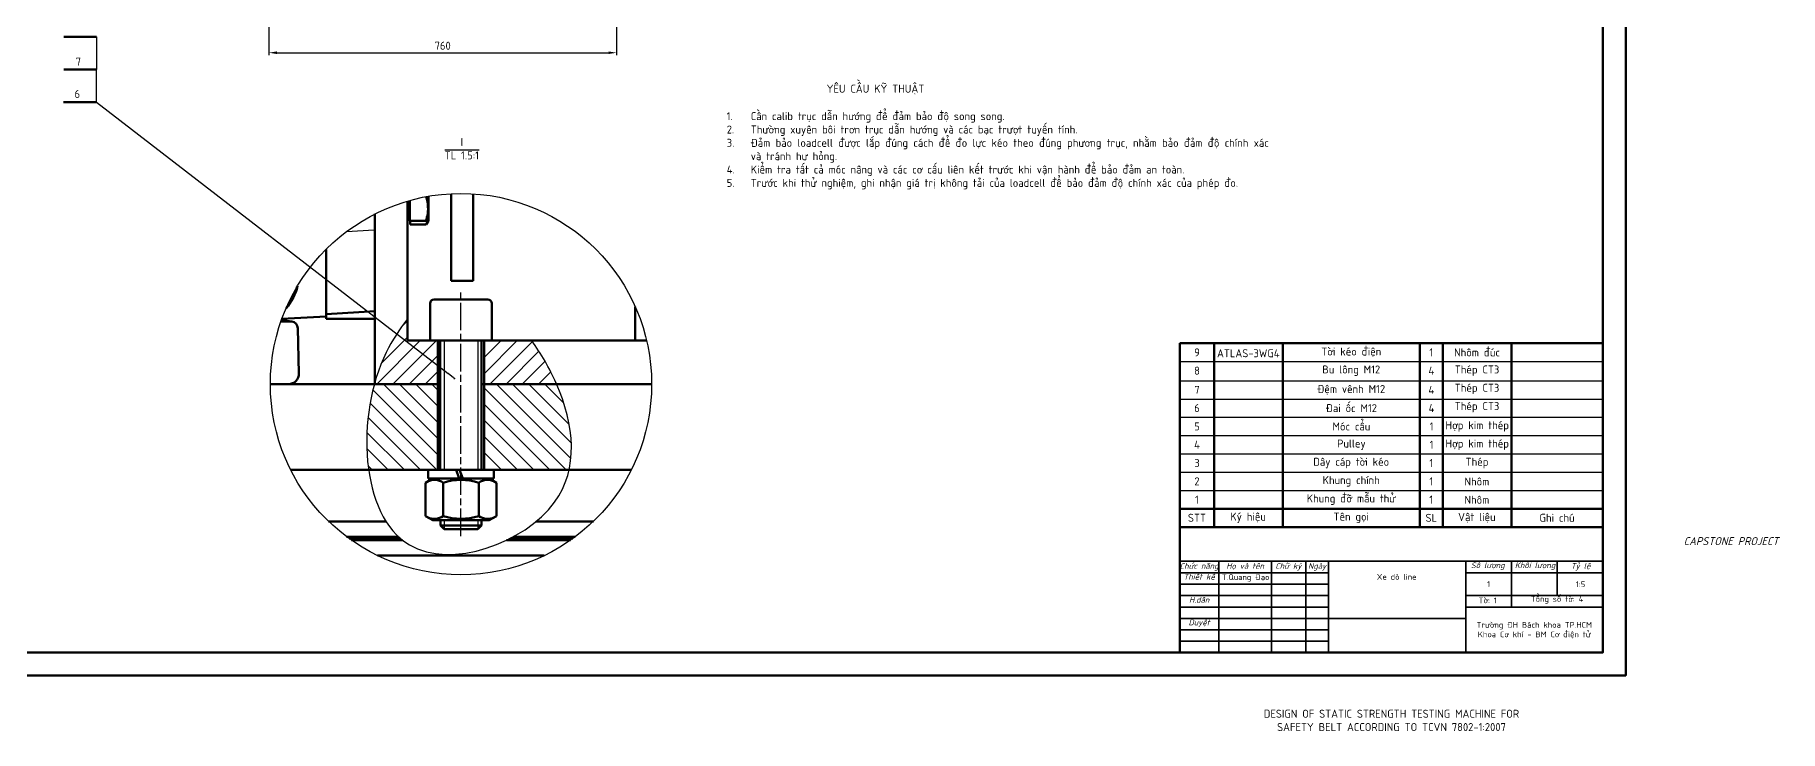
# Model space of a CAD drawing. Header units: millimetres. Extents: x 32504 to 36677, y 41990 to 42879.
# Drawn here: x 32997 to 33761, y 41990 to 42294 of the extents above; entities that cross this region are included whole.
import ezdxf

# ---------------------------------------------------------------- set-up
doc = ezdxf.new("R2010")
doc.units = ezdxf.units.MM
doc.linetypes.add('AM_ISO08W050', pattern=[18, 12, -1.5, 3, -1.5])
for name, color, linetype, lineweight in [('A.Net Dam Co Ban', 7, 'Continuous', 50), ('AM_0', 7, 'Continuous', 50), ('AM_0N', 7, 'Continuous', 50), ('AM_4N', 3, 'Continuous', 25), ('AM_5', 3, 'Continuous', 25), ('Chữ', 2, 'Continuous', 25), ('Duong_dam', 7, 'Continuous', 50), ('Duong_manh', 7, 'Continuous', 25), ('Duong_tam', 4, 'AM_ISO08W050', 25), ('Manh', 80, 'Continuous', 25), ('Net_dam', 7, 'Continuous', 50), ('Net_manh', 3, 'Continuous', 25), ('Nét đậm', 7, 'Continuous', 50)]:
    doc.layers.add(name, color=color, linetype=linetype, lineweight=lineweight)
doc.styles.add('TCVN', font='tcvn7284-2003i.ttf')
doc.styles.add('TCVN 7284', font='tcvn7284-2003i.ttf', dxfattribs={"height": 3.5})
doc.styles.add('TCVN7284', font='tcvn7284-2003i.ttf', dxfattribs={"height": 3.5})
doc.dimstyles.new('TCVN$0', dxfattribs={"dimtxt": 3.5, "dimasz": 3.5, "dimexe": 1, "dimexo": 1, "dimgap": 1.3, "dimtad": 1, "dimdsep": 46, "dimtxsty": 'TCVN', "dimcen": 0, "dimclrd": 3, "dimclre": 3, "dimclrt": 2, "dimadec": 0, "dimazin": 2, "dimtp": 0.1, "dimtm": 0.1, "dimtfac": 0.71, "dimtmove": 0, "dimatfit": 3, "dimfxl": 1, "dimtfill": 1, "dimlwd": 25, "dimlwe": 25, "dimarcsym": 1})

# ---------------------------------------------------------------- blocks, each defined once
blk = doc.blocks.new('*D37')
at = {"layer": 'Defpoints', "color": 0, "transparency": 16777216}
for p in [(33099.79, 42301.63), (33251.86, 42301.63), (33251.86, 42286.63)]:
    blk.add_point(p, dxfattribs=at)
at = {"layer": 'Net_dam', "color": 3, "linetype": 'ByBlock', "lineweight": 25, "transparency": 16777216}
for p, q in [((33099.79, 42300.63), (33099.79, 42285.63)), ((33251.86, 42300.63), (33251.86, 42285.63)), ((33103.29, 42286.63), (33248.36, 42286.63))]:
    blk.add_line(p, q, dxfattribs=at)
at = {"layer": 'Net_dam', "color": 3, "transparency": 16777216}
for points in [[(33103.29, 42287.21), (33103.29, 42286.05), (33099.79, 42286.63)], [(33248.36, 42287.21), (33248.36, 42286.05), (33251.86, 42286.63)]]:
    blk.add_solid(points, dxfattribs=at)
at = {"layer": 'Net_dam', "color": 2, "transparency": 16777216, "insert": (33175.82, 42289.7), "char_height": 3.5, "attachment_point": 5, "style": 'TCVN', "bg_fill": 3, "box_fill_scale": 1.1, "bg_fill_color": 256, "bg_fill_true_color": 13158600, "bg_fill_transparency": 0}
blk.add_mtext('760', dxfattribs=at)

msp = doc.modelspace()

# ---------------------------------------------------------------- hatches: boundary and pattern name
at = {"layer": 'AM_5'}
h = msp.add_hatch(color=256, dxfattribs=at)
edge = h.paths.add_edge_path(flags=0)
edge.add_arc((33180.9499, 42144.1947), 0.4375, 0, 360)
at = {"layer": 'Manh'}
h = msp.add_hatch(dxfattribs=at)
h.set_pattern_fill('_U', color=256, scale=5, angle=45, pattern_type=0)
h.set_pattern_definition([(45, (40523.541, 68369.7487), (-3.5355339, 3.5355339), [])])
edge = h.paths.add_edge_path()
edge.add_line((33173.705, 42149.7851), (33155.7311, 42163.6541))
edge.add_spline(control_points=[(33155.7311, 42163.6541), (33154.0379, 42161.0768), (33150.2945, 42154.643), (33147.5047, 42147.2025), (33146.2088, 42142.6356)], knot_values=[1.07341401, 1.07341401, 1.07341401, 1.07341401, 2.30170813, 4.04721655, 4.04721655, 4.04721655, 4.04721655], degree=3, periodic=0)
edge.add_line((33146.2088, 42142.6356), (33146.2088, 42141.7138))
edge.add_line((33146.2088, 42141.7138), (33173.705, 42141.7138))
edge.add_line((33173.705, 42141.7138), (33173.705, 42149.7851))
edge = h.paths.add_edge_path()
edge.add_spline(control_points=[(33225.6119, 42141.7138), (33225.5459, 42141.8653), (33222.6419, 42148.4792), (33218.926, 42155.0247), (33214.7982, 42160.7638)], knot_values=[32.42039319, 32.42039319, 32.42039319, 32.42039319, 32.48722094, 35.33809378, 35.33809378, 35.33809378, 35.33809378], degree=3, periodic=0)
edge.add_line((33214.7982, 42160.7638), (33193.955, 42160.7638))
edge.add_line((33193.955, 42160.7638), (33193.955, 42141.7138))
edge.add_line((33193.955, 42141.7138), (33225.6119, 42141.7138))
edge = h.paths.add_edge_path()
edge.add_line((33173.705, 42160.7759), (33170.33, 42160.7759))
edge.add_line((33170.33, 42160.7759), (33170.176, 42160.7759))
edge.add_line((33170.176, 42160.7759), (33170.0091, 42160.7759))
edge.add_line((33170.0091, 42160.7759), (33160.5307, 42160.7759))
edge.add_line((33160.5307, 42160.7759), (33160.4963, 42160.7759))
edge.add_line((33160.4963, 42160.7759), (33160.4963, 42160.7956))
edge.add_line((33160.4963, 42160.7956), (33160.4963, 42170.2888))
edge.add_spline(control_points=[(33160.4963, 42170.2888), (33158.8027, 42168.0976), (33157.2108, 42165.9064), (33155.7311, 42163.6541)], knot_values=[0, 0, 0, 0, 1.07341401, 1.07341401, 1.07341401, 1.07341401], degree=3, periodic=0)
edge.add_line((33155.7311, 42163.6541), (33173.705, 42149.7851))
edge.add_line((33173.705, 42149.7851), (33173.705, 42160.7759))
h = msp.add_hatch(dxfattribs=at)
h.set_pattern_fill('_U', color=256, scale=5, angle=315, pattern_type=0)
h.set_pattern_definition([(315, (40523.541, 68369.7487), (3.5355339, 3.5355339), [])])
edge = h.paths.add_edge_path()
edge.add_line((33173.705, 42141.7138), (33145.9526, 42141.7138))
edge.add_spline(control_points=[(33145.9526, 42141.7138), (33142.6652, 42129.6336), (33141.7477, 42116.2409), (33143.4403, 42104.2138)], knot_values=[4.16432921, 4.16432921, 4.16432921, 4.16432921, 8.75520963, 8.75520963, 8.75520963, 8.75520963], degree=3, periodic=0)
edge.add_line((33143.4403, 42104.2138), (33173.705, 42104.2138))
edge.add_line((33173.705, 42104.2138), (33173.705, 42141.7138))
edge = h.paths.add_edge_path()
edge.add_spline(control_points=[(33231.1244, 42104.2138), (33233.717, 42115.8551), (33231.1991, 42128.903), (33225.6119, 42141.7138)], knot_values=[26.77019781, 26.77019781, 26.77019781, 26.77019781, 32.42039319, 32.42039319, 32.42039319, 32.42039319], degree=3, periodic=0)
edge.add_line((33225.6119, 42141.7138), (33193.955, 42141.7138))
edge.add_line((33193.955, 42141.7138), (33193.955, 42104.2138))
edge.add_line((33193.955, 42104.2138), (33198.23, 42104.2138))
edge.add_line((33198.23, 42104.2138), (33231.1244, 42104.2138))

# ---------------------------------------------------------------- linework, layer by layer
at = {"layer": 'AM_0'}
msp.add_line((33498.3347, 42079.2103), (33498.3347, 42024.3719), dxfattribs=at)
at = {"layer": 'AM_0N'}
for p, q in [((33170.33, 42176.9759), (33170.33, 42160.7759)), ((33172.13, 42178.7759), (33195.53, 42178.7759)), ((33197.33, 42176.9759), (33197.33, 42160.7759)), ((33170.33, 42160.7759), (33174.83, 42160.7759)), ((33174.83, 42160.7759), (33192.83, 42160.7759)), ((33192.83, 42160.7759), (33197.33, 42160.7759)), ((33192.83, 42160.7638), (33192.83, 42104.2138)), ((33169.43, 42104.2138), (33169.43, 42100.4638)), ((33181.7151, 42104.2138), (33169.43, 42104.2138)), ((33183.08, 42100.4638), (33181.7151, 42104.2138)), ((33198.23, 42104.2138), (33183.2151, 42104.2138)), ((33184.58, 42100.4638), (33183.2151, 42104.2138)), ((33198.23, 42100.4638), (33198.23, 42104.2138)), ((33168.2375, 42098.6061), (33171.455, 42100.4638)), ((33168.2375, 42098.6061), (33168.2375, 42084.0214)), ((33183.08, 42100.4638), (33169.43, 42100.4638)), ((33196.205, 42100.4638), (33171.455, 42100.4638)), ((33176.0337, 42098.6061), (33176.0337, 42084.0214)), ((33198.23, 42100.4638), (33184.58, 42100.4638)), ((33191.6262, 42098.6061), (33191.6262, 42084.0214)), ((33199.4225, 42098.6061), (33196.205, 42100.4638)), ((33199.4225, 42098.6061), (33199.4225, 42084.0214)), ((33168.2375, 42084.0214), (33171.455, 42082.1638)), ((33191.2197, 42082.1638), (33171.455, 42082.1638)), ((33174.83, 42082.1638), (33174.83, 42079.8741)), ((33196.205, 42082.1638), (33191.2197, 42082.1638)), ((33192.83, 42082.1638), (33192.83, 42079.8741)), ((33199.4225, 42084.0214), (33196.205, 42082.1638)), ((33176.4403, 42078.2638), (33174.83, 42079.8741)), ((33174.83, 42079.8741), (33192.83, 42079.8741)), ((33176.4403, 42078.2638), (33191.2197, 42078.2638)), ((33192.83, 42079.8741), (33191.2197, 42078.2638))]:
    msp.add_line(p, q, dxfattribs=at)
for centre, radius, start, end in [((33172.13, 42176.9759), 1.8, 90, 180), ((33195.53, 42176.9759), 1.8, 0, 90), ((33172.1356, 42092.9213), 6.893, 55.5615306, 115.5615306), ((33183.83, 42074.0545), 25.7598, 72.3830312, 107.6169688), ((33195.5243, 42092.9213), 6.893, 64.4384694, 124.4384694), ((33172.1356, 42089.7063), 6.893, 244.4384694, 304.4384694), ((33183.83, 42108.5731), 25.7598, 252.3830312, 287.6169688), ((33195.5243, 42089.7063), 6.893, 235.5615306, 295.5615306)]:
    msp.add_arc(centre, radius, start, end, dxfattribs=at)
at = {"layer": 'AM_4N'}
for p, q in [((33176.4403, 42160.7638), (33176.4403, 42104.2138)), ((33191.2197, 42160.7638), (33191.2197, 42104.2138)), ((33176.4403, 42082.1638), (33176.4403, 42078.2638)), ((33191.2197, 42082.1638), (33191.2197, 42078.2638))]:
    msp.add_line(p, q, dxfattribs=at)
at = {"layer": 'AM_5'}
for p, q in [((33024.3904, 42293.5639), (33024.3904, 42279.2817)), ((33024.3904, 42264.9995), (33024.3904, 42279.2817)), ((33024.3904, 42264.9995), (33178.1789, 42146.3329)), ((33498.2903, 42159.5975), (33683.2903, 42159.5975)), ((33498.2903, 42151.5975), (33683.2903, 42151.5975)), ((33180.6035, 42144.462), (33178.1789, 42146.3329)), ((33498.2903, 42143.2103), (33683.2903, 42143.2103)), ((33498.2903, 42135.2103), (33683.2903, 42135.2103)), ((33498.2903, 42127.2103), (33683.2903, 42127.2103)), ((33498.2903, 42119.2103), (33683.2903, 42119.2103)), ((33498.2903, 42111.2103), (33683.2903, 42111.2103)), ((33498.2903, 42103.2103), (33683.2903, 42103.2103)), ((33498.2903, 42095.2103), (33683.2903, 42095.2103))]:
    msp.add_line(p, q, dxfattribs=at)
at = {"layer": 'AM_5', "color": 3}
msp.add_line((33024.3904, 42264.9995), (33010.0086, 42264.9995), dxfattribs=at)
at = {"layer": 'Duong_dam', "lineweight": 50}
for p, q in [((33613.3347, 42159.5975), (33613.3347, 42079.2103)), ((33643.3347, 42079.2103), (33643.3347, 42159.5975)), ((33498.2903, 42087.2103), (33513.235, 42087.2103)), ((33613.3347, 42087.2103), (33613.3347, 42079.2103)), ((33643.3347, 42079.2103), (33643.3347, 42087.2103)), ((33498.3347, 42079.2103), (33683.3347, 42079.2103)), ((33498.3347, 42079.2103), (33683.3347, 42079.2103)), ((33498.3347, 42079.2103), (33683.3347, 42079.2103)), ((33498.3347, 42079.2103), (33683.3347, 42079.2103))]:
    msp.add_line(p, q, dxfattribs=at)
at = {"layer": 'Duong_dam', "color": 7}
msp.add_line((33683.3347, 42123.8219), (33683.3347, 42079.3719), dxfattribs=at)
at = {"layer": 'Duong_dam'}
for p, q in [((33513.235, 42087.2103), (33543.235, 42087.2103)), ((33543.235, 42087.2103), (33603.2903, 42087.2103)), ((33603.2903, 42087.2103), (33613.2903, 42087.2103)), ((33613.2903, 42087.2103), (33643.2903, 42087.2103)), ((33643.2903, 42087.2103), (33683.2903, 42087.2103))]:
    msp.add_line(p, q, dxfattribs=at)
at = {"layer": 'Duong_dam', "lineweight": 35}
for p, q in [((33498.3347, 42064.2545), (33683.3347, 42064.2545)), ((33498.3347, 42059.2545), (33563.3347, 42059.2545)), ((33515.3347, 42024.3719), (33515.3347, 42064.2545)), ((33538.3347, 42024.3719), (33538.3347, 42064.2545)), ((33553.3347, 42024.3719), (33553.3347, 42064.2545)), ((33563.3347, 42024.3719), (33563.3347, 42064.2545)), ((33623.3347, 42024.3719), (33623.3347, 42064.2545)), ((33623.3347, 42044.2545), (33683.3347, 42044.2545)), ((33563.3347, 42039.2545), (33623.3347, 42039.2545))]:
    msp.add_line(p, q, dxfattribs=at)
at = {"layer": 'Duong_manh', "lineweight": 35}
for p, q in [((33623.3347, 42059.2545), (33683.3347, 42059.2545)), ((33643.3347, 42044.2545), (33643.3347, 42064.2545)), ((33663.3347, 42064.2545), (33663.3347, 42049.2545)), ((33498.3347, 42054.2545), (33563.3347, 42054.2545)), ((33498.3347, 42049.2545), (33563.3347, 42049.2545)), ((33498.3347, 42044.2545), (33563.3347, 42044.2545)), ((33623.3347, 42049.2545), (33683.3347, 42049.2545)), ((33498.3347, 42039.2545), (33563.3347, 42039.2545)), ((33498.3347, 42034.2545), (33563.3347, 42034.2545)), ((33498.3347, 42029.2545), (33563.3347, 42029.2545))]:
    msp.add_line(p, q, dxfattribs=at)
at = {"layer": 'Duong_tam'}
msp.add_line((33183.83, 42075.2638), (33183.83, 42181.7759), dxfattribs=at)
at = {"layer": 'Net_dam'}
for p, q in [((33010.1082, 42293.5639), (33024.3904, 42293.5639)), ((33010.1082, 42279.2817), (33024.3904, 42279.2817)), ((33024.3904, 42264.9995), (33010.0166, 42264.9995)), ((33160.4963, 42170.2888), (33160.4963, 42221.7704)), ((33161.4611, 42213.1513), (33161.4585, 42222.0446)), ((33169.4469, 42222.064), (33169.5722, 42223.8669)), ((33169.5722, 42223.8669), (33169.5716, 42223.8735)), ((33169.5722, 42223.8736), (33169.5722, 42223.8669)), ((33169.5832, 42223.8669), (33169.5832, 42223.8756)), ((33189.1525, 42224.9316), (33189.1525, 42186.9313)), ((33146.2088, 42216.1327), (33146.2088, 42141.7138)), ((33160.5092, 42215.5149), (33161.4604, 42215.5149)), ((33160.5117, 42214.2228), (33161.4608, 42214.2228)), ((33161.4611, 42213.1513), (33168.4812, 42213.1513)), ((33161.6005, 42211.4936), (33161.599, 42213.1513)), ((33161.6005, 42211.4936), (33168.6206, 42211.4936)), ((33168.6206, 42211.4936), (33169.5777, 42213.1513)), ((33168.6206, 42211.4936), (33169.3392, 42213.1513)), ((33169.4427, 42213.6293), (33169.5749, 42214.5869)), ((33169.5749, 42214.5869), (33169.4446, 42215.3231)), ((33189.1525, 42186.9313), (33179.5885, 42186.9313)), ((33146.2471, 42173.6155), (33124.8173, 42172.2772)), ((33260.03, 42160.7638), (33260.03, 42175.5825)), ((33105.07, 42169.1071), (33109.8712, 42169.1071)), ((33105.5065, 42170.3315), (33124.861, 42171.3458)), ((33112.9146, 42146.3262), (33112.4174, 42166.2164)), ((33160.511, 42170.2888), (33160.4963, 42170.2888)), ((33160.4963, 42160.7956), (33160.4963, 42170.2888)), ((33160.5307, 42170.2888), (33160.5307, 42170.2691)), ((33160.4963, 42160.7956), (33160.4963, 42160.7759)), ((33160.4963, 42160.7759), (33160.5307, 42160.7759)), ((33170.0091, 42160.7759), (33160.5307, 42160.7759)), ((33170.1613, 42160.7759), (33170.0091, 42160.7759)), ((33170.33, 42160.7759), (33170.176, 42160.7759)), ((33173.705, 42160.7638), (33173.705, 42104.2138)), ((33174.7495, 42160.7638), (33174.7495, 42104.2138)), ((33184.2696, 42160.7638), (33265.0126, 42160.7638)), ((33193.955, 42160.7638), (33193.955, 42104.2138)), ((33265.0126, 42160.7638), (33260.03, 42160.7638)), ((33100.4421, 42141.7138), (33173.705, 42141.7138)), ((33100.4421, 42141.7138), (33173.705, 42141.7138)), ((33100.4421, 42141.7138), (33174.7495, 42141.7138)), ((33192.83, 42141.7138), (33267.2178, 42141.7138)), ((33193.955, 42141.7138), (33267.2178, 42141.7138)), ((33109.3499, 42104.2138), (33258.31, 42104.2138)), ((33169.43, 42104.2138), (33183.83, 42104.2138)), ((33125.9203, 42081.7138), (33151.0191, 42081.7138)), ((33216.7873, 42081.7138), (33241.7396, 42081.7138)), ((33133.811, 42074.9932), (33156.4953, 42074.9932)), ((33134.8679, 42074.2138), (33157.3651, 42074.2138)), ((33135.9609, 42073.4343), (33158.3128, 42073.4343)), ((33203.7086, 42073.4343), (33231.6991, 42073.4343)), ((33205.2901, 42074.2138), (33232.792, 42074.2138)), ((33206.7744, 42074.9932), (33233.8489, 42074.9932)), ((33147.3809, 42066.7138), (33220.279, 42066.7138))]:
    msp.add_line(p, q, dxfattribs=at)
for points in [[(32504.3347, 42014.3719), (32504.3347, 42855.3719), (33693.3347, 42855.3719), (33693.3347, 42014.3719), (32504.3347, 42014.3719)], [(32524.3347, 42024.3719), (32524.3347, 42845.3719), (33683.3347, 42845.3719), (33683.3347, 42024.3719)]]:
    msp.add_lwpolyline(points, close=True, dxfattribs=at)
for points in [[(33179.5885, 42186.9313), (33179.5885, 42212.8145), (33179.5844, 42217.362), (33179.5804, 42222.3617), (33179.5785, 42224.9932)], [(33160.5092, 42215.5149), (33160.5082, 42216.9116), (33160.5075, 42218.7125), (33160.5069, 42220.8129), (33160.5068, 42221.7735)], [(33169.436, 42223.8499), (33169.436, 42222.4682), (33169.4362, 42221.0935), (33169.4364, 42219.7662), (33169.4367, 42218.5091)], [(33169.4463, 42218.5091), (33169.4466, 42219.7662), (33169.4468, 42221.0935), (33169.447, 42222.4682), (33169.447, 42223.8518)], [(33169.5722, 42223.8669), (33169.5722, 42222.4682), (33169.5724, 42221.0935), (33169.5726, 42219.7662), (33169.5729, 42218.5091), (33169.5733, 42217.3436), (33169.5738, 42216.2898), (33169.5743, 42215.3656), (33169.5749, 42214.5869)], [(33169.5805, 42214.5869), (33169.5811, 42215.3656), (33169.5816, 42216.2898), (33169.5821, 42217.3436), (33169.5825, 42218.5091), (33169.5828, 42219.7662), (33169.583, 42221.0935), (33169.5832, 42222.4682), (33169.5832, 42223.8669)], [(33169.5749, 42214.5869), (33169.5756, 42213.9669), (33169.5763, 42213.5164), (33169.577, 42213.2429), (33169.5777, 42213.1513), (33169.5784, 42213.2429), (33169.5791, 42213.5164), (33169.5798, 42213.9669), (33169.5805, 42214.5869)], [(33124.8173, 42172.2772), (33124.8133, 42176.0798), (33124.8093, 42180.2125), (33124.8055, 42184.6676), (33124.8018, 42189.437), (33124.7982, 42194.512), (33124.7946, 42199.8831), (33124.7942, 42200.6061)], [(33109.8712, 42169.1071), (33105.606, 42169.7171), (33105.2986, 42169.7558)]]:
    msp.add_lwpolyline(points, dxfattribs=at)
for centre, radius, start, end in [((35131.3488, 42217.5812), 1961.9123, 179.9729032, 180.1293731), ((31207.5342, 42217.5812), 1961.9123, 359.8706269, 0.0270968), ((33307.4626, 42215.1515), 146.9539, 179.8583058, 180.3620688), ((33089.2261, 42190.3472), 23.8125, 319.4196363, 346.1672297), ((33089.0584, 42190.3472), 23.8125, 320.7335333, 344.9358071), ((33109.4183, 42166.1415), 3, 1.4320962, 81.3185145), ((33108.4161, 42146.2138), 4.5, 270, 1.4320962)]:
    msp.add_arc(centre, radius, start, end, dxfattribs=at)
for points, knots in [([(33168.4812, 42213.1513), (33168.7899, 42214.1754), (33169.3204, 42215.9351), (33169.4024, 42217.7503), (33169.4367, 42218.5091)], [0, 0, 0, 0, 0.58195238, 1, 1, 1, 1]), ([(33169.4367, 42218.5091), (33169.38, 42219.4808), (33169.2776, 42221.2342), (33168.7673, 42222.9311), (33168.5338, 42223.6867)], [0, 0, 0, 0, 0.535251051, 0.965771497, 0.965771497, 0.965771497, 0.965771497]), ([(33169.4415, 42213.1513), (33169.3845, 42213.1513), (33169.278, 42213.1513), (33168.734, 42213.1513), (33168.4812, 42213.1513)], [0, 0, 0, 0, 0.53525105, 1, 1, 1, 1]), ([(33107.3699, 42174.9912), (33108.0655, 42175.8122), (33109.4789, 42177.7149), (33111.1615, 42180.9621), (33112.0256, 42183.4274), (33112.3081, 42184.5875)], [0.759784716, 0.759784716, 0.759784716, 0.759784716, 0.816251791, 0.878199496, 0.926502711, 0.926502711, 0.926502711, 0.926502711]), ([(33112.1383, 42184.3029), (33112.0252, 42183.8787), (33111.5496, 42182.2898), (33110.5291, 42179.7717), (33109.0081, 42177.1702), (33107.9321, 42175.7361), (33107.4309, 42175.131)], [0.077596458, 0.077596458, 0.077596458, 0.077596458, 0.095543448, 0.146403275, 0.195915924, 0.237067225, 0.237067225, 0.237067225, 0.237067225]), ([(33124.8173, 42172.2781), (33124.8188, 42171.6994), (33124.8217, 42170.5418), (33124.8247, 42170.3731), (33124.8262, 42170.2888)], [0, 0, 0, 0, 0.4998341, 1, 1, 1, 1]), ([(33124.8262, 42170.2888), (33128.8273, 42170.2888), (33135.9554, 42170.2888), (33143.0823, 42170.2888), (33146.2088, 42170.2888)], [0, 0, 0, 0, 0.56130295, 1, 1, 1, 1])]:
    msp.add_open_spline(points, degree=3, knots=knots, dxfattribs=at)
at = {"layer": 'Net_manh'}
msp.add_line((33133.8485, 42208.4625), (33145.7409, 42209.2281), dxfattribs=at)
msp.add_circle((33183.83, 42141.7138), 83.3878, dxfattribs=at)
msp.add_open_spline([(33160.4963, 42170.2888), (33156.8646, 42165.5903), (33137.2504, 42136.4616), (33141.2434, 42047.258), (33237.6594, 42081.2135), (33232.9393, 42130.3408), (33218.926, 42155.0247), (33214.7982, 42160.7638)], degree=3, knots=[0, 0, 0, 0, 2.30170813, 14.26967116, 24.33506782, 32.48722094, 35.33809378, 35.33809378, 35.33809378, 35.33809378], dxfattribs=at)
at = {"layer": 'Nét đậm'}
for p, q in [((33498.3347, 42079.2103), (33498.3347, 42159.5975)), ((33498.3347, 42159.5975), (33683.3347, 42159.5975)), ((33513.3347, 42079.2103), (33513.3347, 42159.5975)), ((33543.3347, 42079.2103), (33543.3347, 42159.5975)), ((33603.3347, 42079.2103), (33603.3347, 42159.5975))]:
    msp.add_line(p, q, dxfattribs=at)

# ---------------------------------------------------------------- texts
at = {"layer": 'A.Net Dam Co Ban', "lineweight": 50, "char_height": 3.5, "attachment_point": 5, "style": 'TCVN 7284'}
for s, insert, width in [('STT', (33505.7627, 42083.2767), 14.944706), ('Ký hiệu', (33528.1632, 42083.2545), 29.856406), ('Tên gọi', (33573.2627, 42083.2545), 60.055294), ('SL', (33608.2903, 42083.2545), 10), ('Vật liệu', (33628.2185, 42083.2545), 29.856406), ('Ghi chú', (33663.2903, 42083.2545), 40)]:
    msp.add_mtext(s, dxfattribs=dict(at, insert=insert, width=width))
at = {"layer": 'AM_0', "char_height": 3.5, "width": 15, "attachment_point": 5, "style": 'TCVN 7284'}
for s, insert in [('9', (33505.7903, 42155.5975)), ('8', (33505.7903, 42147.5975)), ('7', (33505.7903, 42139.2103)), ('6', (33505.7903, 42131.2103)), ('5', (33505.7903, 42123.2103)), ('4', (33505.7903, 42115.2103)), ('3', (33505.7903, 42107.2103)), ('2', (33505.7903, 42099.2103)), ('1', (33505.7903, 42091.2103))]:
    msp.add_mtext(s, dxfattribs=dict(at, insert=insert))
at = {"layer": 'AM_5', "color": 30, "insert": (33015.9745, 42266.837), "char_height": 3.5, "attachment_point": 8, "style": 'TCVN 7284'}
msp.add_mtext('6', dxfattribs=at)
at = {"layer": 'Chữ', "color": 7, "insert": (33016.4345, 42280.979), "char_height": 3.5, "attachment_point": 8, "style": 'TCVN 7284'}
msp.add_mtext('7', dxfattribs=at)
at = {"layer": 'Chữ', "char_height": 3.5, "style": 'TCVN 7284'}
for s, insert, width, attachment_point in [('YÊU CẦU KỸ THUẬT', (33365.133, 42270.5271), 111.25, 5), ('\\pxi-3,l4,sm1,qj,t4;1.^ICần calib trục dẫn hướng để đảm bảo độ song song.\\P2.^IThường xuyên bôi trơn trục dẫn hướng và các bạc trượt tuyến tính.\\P3.^IĐảm bảo loadcell được lắp đúng cách để đo lực kéo theo đúng phương trục, nhằm bảo đảm độ chính xác và tránh hư hỏng.\\P4.^IKiểm tra tất cả móc nâng và các cơ cấu liên kết trước khi vận hành để bảo đảm an toàn.\\P5.^ITrước khi thử nghiệm, ghi nhận giá trị không tải của loadcell để bảo đảm độ chính xác của phép đo.', (33296.5873, 42260.6435), 239.89262, 1), ('I\\P{\\OTL 1.5:1}', (33184.2185, 42244.6647), 38.990212, 5), ('ATLAS-3WG4', (33528.235, 42155.2103), 30, 5), ('Hợp kim thép', (33628.3731, 42123.2103), 30, 5), ('Hợp kim thép', (33628.3731, 42115.2103), 30, 5), ('Thép', (33628.2903, 42107.2103), 30, 5), ('Nhôm', (33628.235, 42099.1247), 30, 5), ('Nhôm', (33628.235, 42091.1247), 30, 5)]:
    msp.add_mtext(s, dxfattribs=dict(at, insert=insert, width=width, attachment_point=attachment_point))
at = {"layer": 'Duong_dam', "insert": (33739.4148, 42073.0579), "char_height": 3.5, "width": 60, "attachment_point": 5, "style": 'TCVN'}
msp.add_mtext('{\\fTCVN 7284|b0|i1|c163|p34;CAPSTONE PROJECT}', dxfattribs=at)
at = {"layer": 'Duong_dam', "lineweight": 35, "char_height": 2.5, "style": 'TCVN 7284'}
for s, insert, width, attachment_point in [('\\pxqc;{\\fTCVN 7284|b0|i1|c0|p34;Chức năng}', (33498.099, 42063.4535), 17.291048, 1), ('\\pxqc;{\\fTCVN 7284|b0|i1|c0|p34;Thiết kế}', (33498.099, 42058.7422), 17.291048, 1), ('\\pxqc;T.Quang Đạo', (33515.0765, 42058.5662), 24.005719, 1), ('\\pxqc;{\\fTCVN 7284|b0|i1|c0|p34;Họ và tên}', (33518.2074, 42063.4535), 17.291048, 1), ('\\pxqc;{\\fTCVN 7284|b0|i1|c0|p34;Chữ ký}', (33537.1291, 42063.4535), 17.291048, 1), ('\\pxqc;{\\fTCVN 7284|b0|i1|c0|p34;Ngày}', (33549.7165, 42063.4535), 17.291048, 1), ('\\pxqc;Xe dò line', (33563.4021, 42058.6883), 59.516432, 1), ('\\pxqc;{\\fTCVN 7284|b0|i1|c0|p34;Số lượng}', (33624.3469, 42063.7456), 17.291048, 1), ('\\pxqc;{\\fTCVN 7284|b0|i1|c0|p34;Khối lượng}', (33645.0364, 42063.7473), 17.291048, 1), ('\\pxqc;{\\fTCVN 7284|b0|i1|c0|p34;Tỷ lệ}', (33664.9842, 42063.4535), 17.291048, 1), ('1', (33633.3347, 42054.2545), 20, 5), ('\\pxqc;Tổng số tờ: 4', (33643.3347, 42049.0137), 39.927956, 1), ('1:5', (33673.553, 42054.2003), 9.038203, 5), ('\\pxqc;{\\fTCVN 7284|b0|i1|c0|p34;H.dẫn}', (33498.099, 42048.6163), 17.291048, 1), ('\\pxqc;Tờ: 1', (33624.3469, 42048.398), 17.291048, 1), ('\\pxqc;{\\fTCVN 7284|b0|i1|c0|p34;Duyệt}', (33498.099, 42038.7418), 17.291048, 1), ('\\pxqc;Trường ĐH Bách khoa TP.HCM\\PKhoa Cơ khí - BM Cơ điện tử', (33653.3347, 42034.1023), 78.382847, 5)]:
    msp.add_mtext(s, dxfattribs=dict(at, insert=insert, width=width, attachment_point=attachment_point))
at = {"layer": 'Duong_dam', "insert": (33528.3753, 41999.3406), "char_height": 3.5, "attachment_point": 1, "style": 'TCVN7284'}
msp.add_mtext_dynamic_manual_height_columns('\\pxqc;DESIGN OF STATIC STRENGTH TESTING MACHINE FOR SAFETY BELT ACCORDING TO TCVN 7802-1:2007 ', width=125, gutter_width=17.5, heights=[0], dxfattribs=at)
at = {"layer": 'Nét đậm', "char_height": 3.5, "attachment_point": 5, "style": 'TCVN 7284'}
for s, insert, width in [('\\pxqc;Tời kéo điện', (33573.2627, 42155.5975), 60.055294), ('1', (33608.2903, 42155.5975), 10), ('Nhôm đúc', (33628.2903, 42155.5975), 35.788338), ('\\pxqc;Bu lông M12', (33573.2627, 42147.5975), 60.055294), ('4', (33608.2903, 42147.5975), 10), ('\\pxqc;Thép CT3', (33628.2903, 42147.5975), 30), ('Đệm vênh M12', (33573.2627, 42139.2103), 60.055294), ('\\pxqc;Thép CT3', (33628.2903, 42139.5975), 30), ('Đai ốc M12', (33573.3455, 42131.2103), 60.055294), ('4', (33608.2903, 42139.2103), 10), ('\\pxqc;Thép CT3', (33628.2903, 42131.5975), 30), ('\\pxqc;Móc cẩu', (33573.3455, 42123.2103), 60.055294), ('4', (33608.3731, 42131.2103), 10), ('1', (33608.3731, 42123.2103), 10), ('\\pxqc;Pulley', (33573.3455, 42115.2103), 60.055294), ('1', (33608.3731, 42115.2103), 10), ('\\pxqc;Dây cáp tời kéo', (33573.2627, 42107.2103), 60.055294), ('1', (33608.2903, 42107.2103), 10), ('Khung chính', (33573.2627, 42099.2103), 60.055294), ('1', (33608.2903, 42099.2103), 10), ('\\pxqc;Khung đỡ mẫu thử', (33573.2074, 42091.2103), 60.055294), ('1', (33608.235, 42091.2103), 10)]:
    msp.add_mtext(s, dxfattribs=dict(at, insert=insert, width=width))

# ---------------------------------------------------------------- next in the draw order: dimensions: what is measured, and where the dimension line sits
at = {"layer": 'Net_dam'}
dim = msp.add_linear_dim(base=(33251.8553, 42286.6297), p1=(33099.7882, 42301.6297), p2=(33251.8553, 42301.6297), text='760', dimstyle='TCVN$0', override={"dimlfac": 5}, dxfattribs=at)
dim.commit()
dim.dimension.update_dxf_attribs({"geometry": '*D37', "text_midpoint": (33175.8218, 42289.7023)})

doc.saveas('drawing.dxf')
